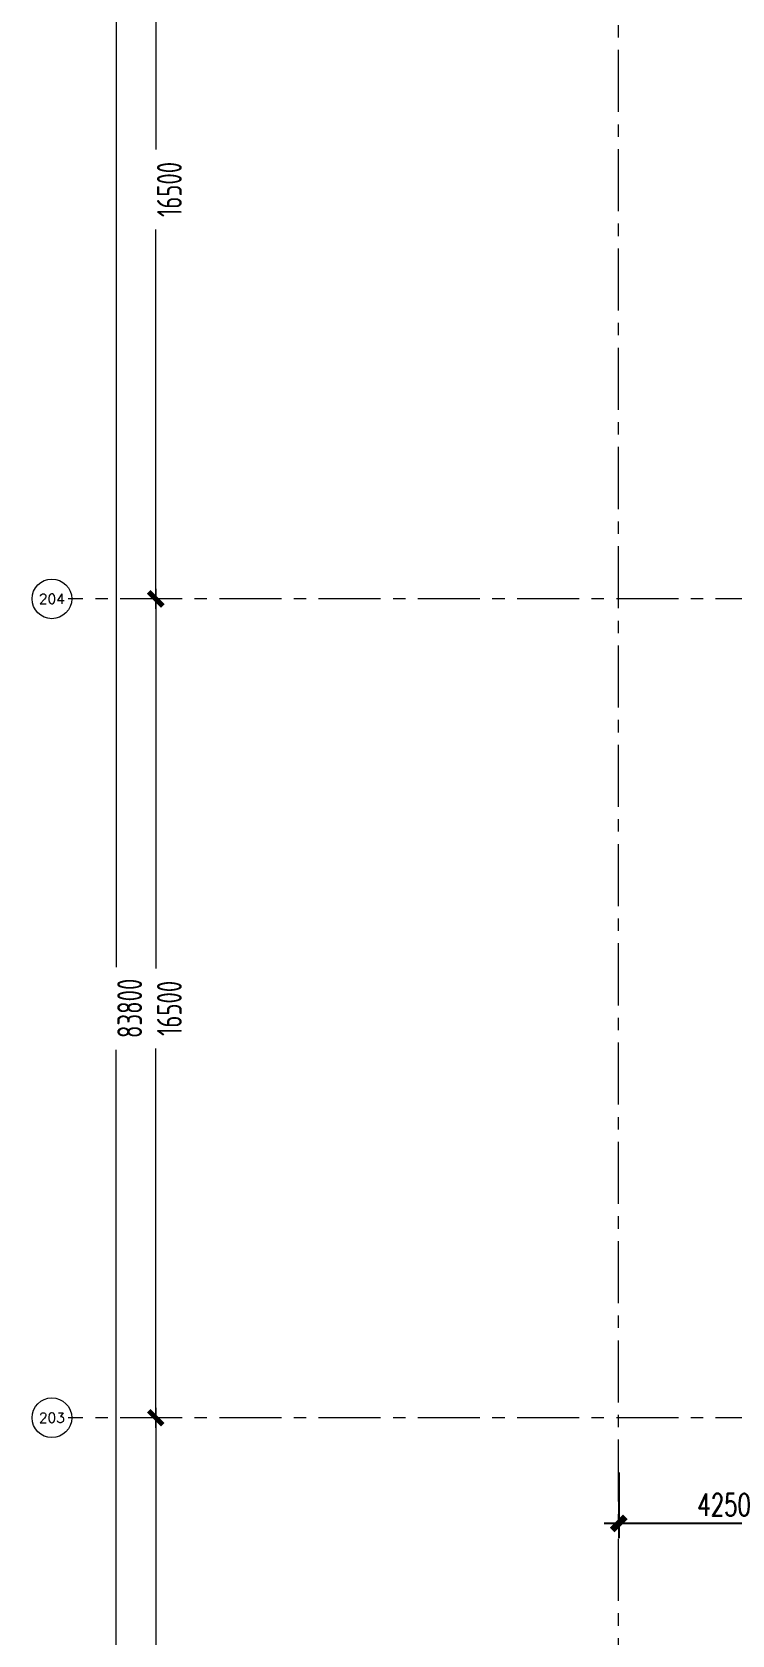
# Model space of a CAD drawing. Extents: x -1201378 to 2367219, y -619313 to 244905.
# Drawn here: x -851880 to -837775, y -35473 to -3177 of the extents above; entities that cross this region are included whole.
import ezdxf
from ezdxf.enums import TextEntityAlignment as Align

# ---------------------------------------------------------------- set-up
doc = ezdxf.new("R2010")
doc.units = 0
doc.header["$LTSCALE"] = 1000
doc.linetypes.add('CENTER', pattern=[2, 1.25, -0.25, 0.25, -0.25])
doc.layers.get('0').update_dxf_attribs({"linetype": 'CONTINUOUS'})
doc.layers.get('Defpoints').update_dxf_attribs({"linetype": 'CONTINUOUS'})
doc.layers.add('S-axis', color=111, linetype='CONTINUOUS', lineweight=0)
doc.layers.add('S-dote', color=5, linetype='CENTER', lineweight=0)
doc.layers.add('S-DIMZ', color=115, linetype='CONTINUOUS')
doc.styles.add('_TCH_AXIS', font='COMPLEX', dxfattribs={"bigfont": 'GBCBIG'})
doc.styles.add('SS1', font='tj-romans1.shx', dxfattribs={"width": 0.7, "bigfont": 'tj-hztxt1.shx'})
doc.styles.add('TSSD_Dimension', font='tssdeng.shx', dxfattribs={"width": 0.7, "bigfont": 'hztxt.shx'})
doc.dimstyles.new('S-150-ARCHI', dxfattribs={"dimscale": 150, "dimtxt": 3, "dimasz": 2, "dimexe": 2, "dimexo": 2, "dimgap": 1, "dimtad": 1, "dimdec": 0, "dimzin": 0, "dimdsep": 46, "dimtxsty": 'SS1', "dimblk1": 'TT', "dimblk2": 'TT', "dimsah": 1, "dimcen": 1, "dimclrd": 256, "dimclre": 256, "dimclrt": 256, "dimadec": 0, "dimazin": 0, "dimtfac": 1, "dimtdec": 0, "dimtix": 1, "dimtmove": 2, "dimatfit": 0, "dimldrblk": 'TT', "dimfxl": 2, "dimtolj": 1, "dimtzin": 0, "dimarcsym": 0})
doc.dimstyles.new('TSSD_200_200', dxfattribs={"dimtxt": 500, "dimasz": 200, "dimexe": 200, "dimexo": 500, "dimgap": 200, "dimtad": 1, "dimdec": 0, "dimzin": 0, "dimdsep": 46, "dimtxsty": 'TSSD_Dimension', "dimblk": 'ARCHTICK', "dimcen": 0, "dimdle": 200, "dimclrt": 7, "dimadec": 0, "dimazin": 0, "dimtfac": 1, "dimtdec": 0, "dimtix": 1, "dimtmove": 2, "dimatfit": 3, "dimfxl": 1, "dimtolj": 1, "dimtzin": 0, "dimarcsym": 0})

# ---------------------------------------------------------------- blocks, each defined once
blk = doc.blocks.new('_ArchTick')
at = {"color": 0, "linetype": 'ByBlock', "const_width": 0.5}
blk.add_lwpolyline([(-0.71, -0.71), (0.71, 0.71)], dxfattribs=at)
blk = doc.blocks.new('*D61')
at = {"layer": 'Defpoints', "color": 0, "transparency": 16777216}
for p in [(-248565, -231098), (-249387, -247598), (-248565, -247598)]:
    blk.add_point(p, dxfattribs=at)
at = {"layer": 'S-axis', "color": 0, "lineweight": -2, "transparency": 16777216}
for p, q in [((-249387, -230898), (-249387, -238542)), ((-249065, -231098), (-249587, -231098)), ((-249387, -247798), (-249387, -240154)), ((-249065, -247598), (-249587, -247598))]:
    blk.add_line(p, q, dxfattribs=at)
at = {"layer": 'S-axis', "color": 0, "lineweight": -2, "transparency": 16777216, "xscale": 200, "yscale": 200, "zscale": 200}
for p, rotation in [((-249387, -231098), 90), ((-249387, -247598), 270)]:
    blk.add_blockref('_ArchTick', p, dxfattribs=dict(at, rotation=rotation))
at = {"layer": 'S-axis', "color": 7, "transparency": 16777216, "insert": (-249112, -239348), "char_height": 500, "attachment_point": 5, "rotation": 90, "style": 'TSSD_Dimension'}
blk.add_mtext('\\A1;16500', dxfattribs=at)
blk = doc.blocks.new('*D62')
at = {"layer": 'Defpoints', "color": 0, "transparency": 16777216}
for p in [(-248565, -214598), (-249387, -231098), (-248565, -231098)]:
    blk.add_point(p, dxfattribs=at)
at = {"layer": 'S-axis', "color": 0, "lineweight": -2, "transparency": 16777216}
for p, q in [((-249387, -214398), (-249387, -222042)), ((-249065, -214598), (-249587, -214598)), ((-249387, -231298), (-249387, -223654)), ((-249065, -231098), (-249587, -231098))]:
    blk.add_line(p, q, dxfattribs=at)
at = {"layer": 'S-axis', "color": 0, "lineweight": -2, "transparency": 16777216, "xscale": 200, "yscale": 200, "zscale": 200}
for p, rotation in [((-249387, -214598), 90), ((-249387, -231098), 270)]:
    blk.add_blockref('_ArchTick', p, dxfattribs=dict(at, rotation=rotation))
at = {"layer": 'S-axis', "color": 7, "transparency": 16777216, "insert": (-249112, -222848), "char_height": 500, "attachment_point": 5, "rotation": 90, "style": 'TSSD_Dimension'}
blk.add_mtext('\\A1;16500', dxfattribs=at)
blk = doc.blocks.new('*D63')
at = {"layer": 'Defpoints', "color": 0, "transparency": 16777216}
for p in [(-248565, -198098), (-249387, -214598), (-248565, -214598)]:
    blk.add_point(p, dxfattribs=at)
at = {"layer": 'S-axis', "color": 0, "lineweight": -2, "transparency": 16777216}
for p, q in [((-249387, -197898), (-249387, -205542)), ((-249065, -198098), (-249587, -198098)), ((-249387, -214798), (-249387, -207154)), ((-249065, -214598), (-249587, -214598))]:
    blk.add_line(p, q, dxfattribs=at)
at = {"layer": 'S-axis', "color": 0, "lineweight": -2, "transparency": 16777216, "xscale": 200, "yscale": 200, "zscale": 200}
for p, rotation in [((-249387, -198098), 90), ((-249387, -214598), 270)]:
    blk.add_blockref('_ArchTick', p, dxfattribs=dict(at, rotation=rotation))
at = {"layer": 'S-axis', "color": 7, "transparency": 16777216, "insert": (-249112, -206348), "char_height": 500, "attachment_point": 5, "rotation": 90, "style": 'TSSD_Dimension'}
blk.add_mtext('\\A1;16500', dxfattribs=at)
blk = doc.blocks.new('*D114')
at = {"layer": 'Defpoints', "color": 0, "transparency": 16777216}
for p in [(-248665, -180948), (-250187, -264748), (-248665, -264748)]:
    blk.add_point(p, dxfattribs=at)
at = {"layer": 'S-axis', "color": 0, "lineweight": -2, "transparency": 16777216}
for p, q in [((-250187, -180748), (-250187, -222015)), ((-249165, -180948), (-250387, -180948)), ((-250187, -264948), (-250187, -223681)), ((-249165, -264748), (-250387, -264748))]:
    blk.add_line(p, q, dxfattribs=at)
at = {"layer": 'S-axis', "color": 0, "lineweight": -2, "transparency": 16777216, "xscale": 200, "yscale": 200, "zscale": 200}
for p, rotation in [((-250187, -180948), 90), ((-250187, -264748), 270)]:
    blk.add_blockref('_ArchTick', p, dxfattribs=dict(at, rotation=rotation))
at = {"layer": 'S-axis', "color": 7, "transparency": 16777216, "insert": (-249912, -222848), "char_height": 500, "attachment_point": 5, "rotation": 90, "style": 'TSSD_Dimension'}
blk.add_mtext('\\A1;83800', dxfattribs=at)
blk = doc.blocks.new('TT')
blk.add_line((-0.97, 0), (0.97, 0))
at = {"const_width": 0.45}
blk.add_lwpolyline([(-0.44, -0.44), (0.44, 0.44)], dxfattribs=at)
blk = doc.blocks.new('*D543')
at = {"layer": 'Defpoints', "color": 0, "transparency": 16777216}
for p in [(-840058, -31898), (-835808, -31898), (-840058, -33226)]:
    blk.add_point(p, dxfattribs=at)
at = {"layer": 'S-DIMZ', "lineweight": -2, "transparency": 16777216}
for p, q in [((-840058, -32198), (-840058, -33526)), ((-835808, -32198), (-835808, -33526)), ((-836108, -33226), (-839758, -33226))]:
    blk.add_line(p, q, dxfattribs=at)
at = {"layer": 'S-DIMZ', "lineweight": -2, "transparency": 16777216, "xscale": 300, "yscale": 300, "zscale": 300, "rotation": 180}
blk.add_blockref('TT', (-840058, -33226), dxfattribs=at)
at = {"layer": 'S-DIMZ', "lineweight": -2, "transparency": 16777216, "xscale": 300, "yscale": 300, "zscale": 300}
blk.add_blockref('TT', (-835808, -33226), dxfattribs=at)
at = {"layer": 'S-DIMZ', "transparency": 16777216, "insert": (-837933, -32851), "char_height": 450, "attachment_point": 5, "style": 'SS1'}
blk.add_mtext('\\A1;4250', dxfattribs=at)
blk = doc.blocks.new('2#轴网')
at = {"layer": 'S-axis'}
for centre in [(-251479.7, -214597), (-251479.7, -231097)]:
    blk.add_circle(centre, 400, dxfattribs=at)
at = {"layer": 'S-dote'}
for p, q in [((-240058.5, -270787), (-240058.5, -175198.2)), ((-74854.3, -214598.2), (-251154.3, -214598.2)), ((-74854.3, -231098.2), (-251154.3, -231098.2))]:
    blk.add_line(p, q, dxfattribs=at)
at = {"layer": 'S-axis', "style": '_TCH_AXIS'}
for s, height, p, p2 in [('204', 196.63, (-251741.8, -214695.4), (-251217.5, -214695.4)), ('203', 202.97, (-251740.6, -231198.5), (-251218.7, -231198.5))]:
    blk.add_text(s, height=height, dxfattribs=at).set_placement(p, p2, align=Align.FIT)
at = {"layer": 'S-axis'}
for base, p1, p2, picture, middle in [((-250186.9, -264748.2), (-248664.7, -180948.2), (-248664.7, -264748.2), '*D114', (-249911.9, -222848.2)), ((-249386.9, -214598.2), (-248564.7, -198098.2), (-248564.7, -214598.2), '*D63', (-249111.9, -206348.2)), ((-249386.9, -231098.2), (-248564.7, -214598.2), (-248564.7, -231098.2), '*D62', (-249111.9, -222848.2)), ((-249386.9, -247598.2), (-248564.7, -231098.2), (-248564.7, -247598.2), '*D61', (-249111.9, -239348.2))]:
    dim = blk.add_linear_dim(base=base, p1=p1, p2=p2, angle=270, dimstyle='TSSD_200_200', dxfattribs=at)
    dim.commit()
    dim.dimension.update_dxf_attribs({"geometry": picture, "text_midpoint": middle, "dimtype": 161})

msp = doc.modelspace()

# ---------------------------------------------------------------- block references
at = {"layer": 'S-axis'}
msp.add_blockref('2#轴网', (-600000, 200000), dxfattribs=at)

# ---------------------------------------------------------------- dimensions: what is measured, and where the dimension line sits
at = {"layer": 'S-DIMZ'}
dim = msp.add_linear_dim(base=(-840058.5, -33225.7), p1=(-835808.5, -31898.2), p2=(-840058.5, -31898.2), dimstyle='S-150-ARCHI', override={"dimexo": 2}, dxfattribs=at)
dim.commit()
dim.dimension.update_dxf_attribs({"geometry": '*D543', "text_midpoint": (-837933.5, -32850.7)})

doc.saveas('drawing.dxf')
